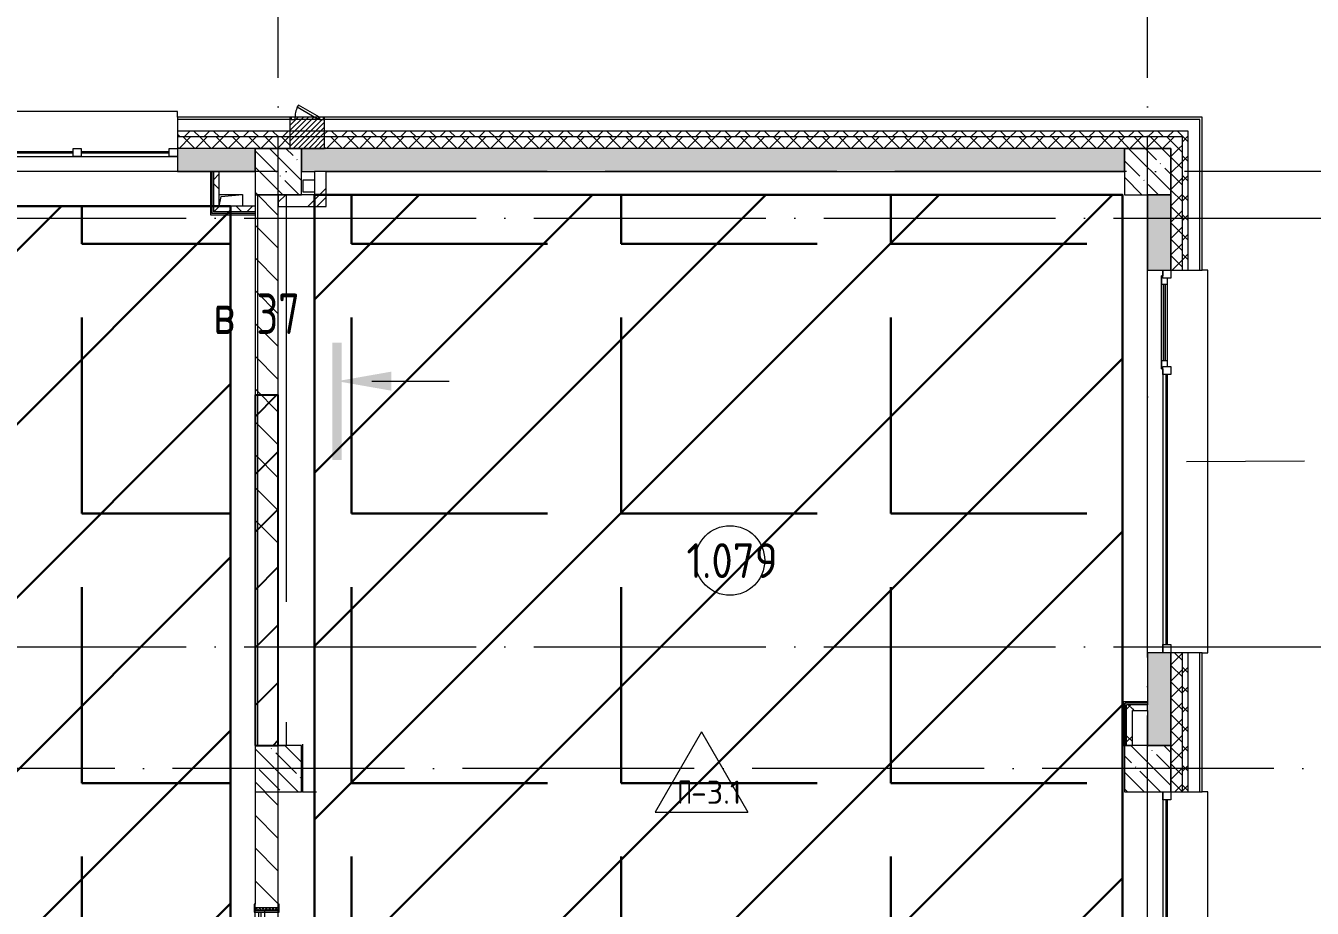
# Model space of a CAD drawing. Header units: millimetres. Extents: x -68946 to 690821, y -552984 to 293768.
# Drawn here: x 155359 to 166458, y 52420 to 60034 of the extents above; entities that cross this region are included whole.
import ezdxf

# ---------------------------------------------------------------- set-up
doc = ezdxf.new("R2010")
doc.units = ezdxf.units.MM
doc.linetypes.add('ADSK_Линия сетки', pattern=[2500, 2000, -250, 0, -250])
doc.linetypes.add('ADSK_Скрыто', pattern=[600, 300, -300])
for name, color, linetype, lineweight in [('0) блоки', 250, 'Continuous', 25), ('1.2) Стяжка 6 вып.', 30, 'Continuous', 30), ('1.2) Тепло-звук изол. + пденка 6 вып.', 200, 'Continuous', 30), ('1.4) Стяжка 6 вып.', 30, 'Continuous', 30), ('A-AREA-____-IDEN', 250, 'Continuous', 9), ('A-DETL-____-OTLN', 250, 'Continuous', 5), ('A-DETL-GENF-OTLN', 250, 'Continuous', 5), ('A-DOOR-____-MCUT', 250, 'Continuous', 5), ('A-DOOR-____-OTLN', 250, 'Continuous', 5), ('A-DOOR-FRAM-MCUT', 250, 'Continuous', 5), ('A-DOOR-FRAM-OTLN', 250, 'Continuous', 5), ('A-DOOR-GLAZ-MCUT', 250, 'Continuous', 5), ('A-FLOR-____-IDEN', 250, 'Continuous', 9), ('A-FLOR-____-OTLN', 250, 'Continuous', 9), ('A-GLAZ-____-IDEN', 250, 'Continuous', 9), ('A-GLAZ-____-MCUT', 250, 'Continuous', 9), ('A-GLAZ-____-OTLN', 250, 'Continuous', 5), ('A-WALL-____-MCUT', 250, 'Continuous', 13), ('A-WALL-____-PATT', 250, 'Continuous', 13), ('A-WALL-FNSH-MCUT', 250, 'Continuous', 13), ('G-____-____-SYMB', 250, 'ADSK_Скрыто', 9), ('I-WALL-____-OTLN', 250, 'Continuous', 9), ('S-COLS-____-MCUT', 250, 'Continuous', 25), ('S-COLS-____-OTLN', 250, 'Continuous', 9), ('S-GRID-____-OTLN', 250, 'Continuous', 9)]:
    doc.layers.add(name, color=color, linetype=linetype, lineweight=lineweight)
doc.styles.add('GOST Common_2', font='', dxfattribs={"width": 0.8, "height": 350})
doc.styles.add('ISOCPEUR_1', font='isocpeur.ttf', dxfattribs={"width": 0.9, "height": 250})
doc.styles.add('ISOCPEUR_2', font='isocpeur.ttf', dxfattribs={"height": 160})
doc.styles.get('GOST Common_2').set_extended_font_data('GOST Common')
pattern_1 = [(50, (12287.9, -0.0006), (364.36793, -31.8783), [38.1, -419.1]), (355, (12287.9, -0.0006), (-70.48585, 382.1133), [30.48, -335.28]), (100.451, (12318.28, -2.66), (293.885, 350.2334), [32.38, -356.18]), (46.184, (12287.9, 101.6), (542.1585, -84.0858), [57.15, -628.65]), (96.636, (12333.1, 94.6), (474.8049, 494.8554), [48.57, -534.27]), (351.184, (12287.9, 101.6), (474.8102, 494.85), [45.72, -502.92]), (21, (12338.7, 76.2), (303.22847, -204.53046), [38.1, -419.1]), (326, (12338.7, 76.2), (123.6039, 368.37604), [30.48, -335.28]), (71.451, (12364, 59.16), (426.8341, 163.8427), [32.38, -356.18]), (37.5, (12287.91, -0.0006), (6.17665, 169.11015), [16.764, -314.452, 16.764, -323.596, -336.55]), (37.5, (12287.91, -0.0006), (6.17665, 169.11015), [-671.576, 16.764, -319.786]), (7.5, (12287.91, -0.0006), (133.63888, 200.3615), [16.764, -177.292, 16.764, -306.832, -128.27]), (7.5, (12287.91, -0.0006), (133.63888, 200.3615), [-517.652, 16.764, -111.506]), (327.5, (12174.63, -0.0006), (271.18182, -11.45836), [16.764, -110.236, 16.764, -379.476, -525.78]), (327.5, (12174.63, -0.0006), (271.18182, -11.45836), [-523.24, 16.764, -509.016]), (317.5, (12123.83, -0.0006), (296.2585, 50.85285), [16.764, -148.336, 16.764, -246.38, -373.38]), (317.5, (12123.83, -0.0006), (296.2585, 50.85285), [-428.244, 16.764, -356.616])]
pattern_2 = [(135, (12287.91, -0.0006), (-84.85281, -84.85281), []), (225, (12287.91, -0.0006), (84.85281, -84.85281), [])]
pattern_3 = [(45, (12287.91, -0.0006), (-70.71068, 70.71068), []), (135, (12287.91, -0.0006), (-70.71068, -70.71068), [])]
pattern_4 = [(135, (12287.91, -0.0006), (-141.42136, -141.42136), [])]
pattern_5 = [(45, (12287.91, -0.0006), (-141.42136, 141.42136), []), (135, (12287.91, -0.0006), (-141.42136, -141.42136), [])]
pattern_6 = [(135, (12287.91, -0.0006), (-142.5612, -142.5612), []), (135, (12430.48, -0.0006), (-142.5612, -142.5612), [252.016, -50.403, 3.353, -47.05])]
pattern_7 = [(45, (12287.9, -0.0006), (-224.5064, 224.5064), []), (45, (12367.3, -0.0006), (0, 449.0128), []), (45, (12208.54, -0.0006), (0, 449.0128), [])]
pattern_8 = [(0, (0, 0), (0, 2326.005), [1691.64, -634.365]), (90, (0, 0), (-2326.005, 1e-13), [1691.64, -634.365])]

# ---------------------------------------------------------------- blocks, each defined once
blk = doc.blocks.new('Разрез - Номер вида спереди_3_5 мм-32550530-АР1_Кладочный план 1 этажа С2и3')
at = {"layer": 'G-____-____-SYMB', "linetype": 'Continuous'}
for points in [[(9.8, 0.4), (9.8, -0.39), (-0.33, -0.39), (-0.33, 0.4)], [(2.18, -4.67), (3, 0), (3.82, -4.67)]]:
    blk.add_hatch(color=256, dxfattribs=at).paths.add_polyline_path(points)
at = {"layer": 'G-____-____-SYMB', "linetype": 'Continuous', "lineweight": 20}
blk.add_line((3, -3), (3, -9.66), dxfattribs=at)
blk = doc.blocks.new('Дверь_СКБ_2Ст_Фрамуга2 - Н_ВВ-3_2500x2600h_Учебные помещения_Фрамуга слева-42054644-АР1_Маркировочный план 1 этажа С2и3')
at = {"layer": 'A-DOOR-____-OTLN'}
h = blk.add_hatch(dxfattribs=at)
h.set_pattern_fill('FP_8', color=256, style=0, pattern_type=2)
h.set_pattern_definition([(135, (1051.41, 164.685), (-14.1421, -14.1421), []), (225, (1051.41, 164.685), (14.1421, -14.1421), [])])
h.paths.add_polyline_path([(1237.5, -86.6), (1237.5, -100), (1262.5, -100), (1262.5, 100), (1237.5, 100)])
at = {"layer": 'A-DOOR-FRAM-OTLN'}
h = blk.add_hatch(dxfattribs=at)
h.set_pattern_fill('FP_9', color=256, style=0, pattern_type=2)
h.set_pattern_definition([(45, (-1071.384, 164.685), (-14.1421, 14.1421), []), (135, (-1071.384, 164.685), (-14.1421, -14.1421), [])])
h.paths.add_polyline_path([(-1237.5, 100), (-1237.5, -100), (-1212.5, -100), (-1212.5, 100), (-1228.7, 100)])
at = {"layer": 'A-DOOR-____-MCUT'}
for p, q in [((-1187.5, 1100), (-1187.5, 100)), ((-1137.5, 1100), (-1187.5, 1100)), ((-1137.5, 100), (-1137.5, 1100)), ((-1187.5, 100), (-1137.5, 100))]:
    blk.add_line(p, q, dxfattribs=at)
at = {"layer": 'A-DOOR-FRAM-MCUT'}
for p, q in [((-1197.5, 108), (-1267.5, 108)), ((-1267.5, 108), (-1267.5, 100)), ((-1267.5, 100), (-1197.5, 100)), ((-1212.5, 100), (-1237.5, 100)), ((-1237.5, 100), (-1237.5, -100)), ((-1187.5, 100), (-1212.5, 100)), ((-1212.5, 100), (-1212.5, 20)), ((-1212.5, -100), (-1212.5, 100)), ((-1212.5, 20), (-1177.5, 20)), ((-1197.5, 20), (-1212.5, 20)), ((-1212.5, 20), (-1212.5, -100)), ((-1197.5, 100), (-1197.5, 108)), ((-1197.5, -100), (-1197.5, 20)), ((-1187.5, 60), (-1187.5, 100)), ((-1177.5, 60), (-1187.5, 60)), ((-1177.5, 20), (-1177.5, 60)), ((-187.5, 60), (-197.5, 60)), ((-197.5, 60), (-197.5, 20)), ((-197.5, 20), (-162.5, 20)), ((-187.5, 100), (-187.5, 60)), ((-162.5, 100), (-187.5, 100)), ((-177.5, 108), (-177.5, 100)), ((-107.5, 108), (-177.5, 108)), ((-177.5, 100), (-177.5, 20)), ((-177.5, 12), (-177.5, 20)), ((-107.5, 12), (-177.5, 12)), ((-62.5, 100), (-162.5, 100)), ((-162.5, 20), (-162.5, 100)), ((-162.5, 20), (-162.5, 100)), ((-62.5, 20), (-162.5, 20)), ((-117.5, 108), (-117.5, 100)), ((-47.5, 108), (-117.5, 108)), ((-117.5, 20), (-117.5, 12)), ((-117.5, 12), (-47.5, 12)), ((-107.5, 100), (-107.5, 108)), ((-107.5, 20), (-107.5, 12)), ((-62.5, 100), (-62.5, 20)), ((-47.5, 100), (-47.5, 108)), ((-47.5, 100), (-47.5, 20)), ((-47.5, 100), (1237.5, 100)), ((-47.5, 12), (-47.5, 20)), ((1237.5, 20), (-47.5, 20)), ((1292.5, 108), (1222.5, 108)), ((1222.5, 108), (1222.5, 100)), ((1222.5, 100), (1222.5, 20)), ((1222.5, 100), (1292.5, 100)), ((1237.5, 20), (1222.5, 20)), ((1222.5, 20), (1222.5, -100)), ((1237.5, 100), (1237.5, 20)), ((1262.5, 100), (1237.5, 100)), ((1237.5, 100), (1237.5, -100)), ((1237.5, -100), (1237.5, 20)), ((1262.5, -100), (1262.5, 100)), ((1292.5, 100), (1292.5, 108)), ((-1197.5, -100), (-1267.5, -100)), ((-1267.5, -100), (-1267.5, -108)), ((-1267.5, -108), (-1197.5, -108)), ((-1237.5, -100), (-1212.5, -100)), ((-1212.5, -100), (-1197.5, -100)), ((-1197.5, -108), (-1197.5, -100)), ((1222.5, -100), (1237.5, -100)), ((1292.5, -100), (1222.5, -100)), ((1222.5, -100), (1222.5, -108)), ((1222.5, -108), (1292.5, -108)), ((1237.5, -100), (1262.5, -100)), ((1292.5, -108), (1292.5, -100))]:
    blk.add_line(p, q, dxfattribs=at)
at = {"layer": 'A-DOOR-GLAZ-MCUT'}
for p, q in [((1222.5, 70), (-62.5, 70)), ((1222.5, 50), (-62.5, 50))]:
    blk.add_line(p, q, dxfattribs=at)
blk = doc.blocks.new('Окно_СКБ_2Ст1 - Окно_СКБ_2Ст 3300_ОК2-V49-АР1_Маркировочный план 1 этажа С2и3')
at = {"layer": 'A-GLAZ-____-MCUT'}
for p, q in [((-1650, -195), (-1650, -125)), ((-1650, -125), (-1580, -125)), ((-1580, -195), (-1650, -195)), ((-1580, -125), (-1580, -195)), ((750, -195), (750, -125)), ((750, -125), (820, -125)), ((820, -195), (750, -195)), ((820, -195), (800, -195)), ((800, -195), (800, -205)), ((800, -205), (1600, -205)), ((1600, -205), (800, -205)), ((820, -125), (820, -195)), ((1580, -155), (820, -155)), ((820, -155), (820, -195)), ((870, -205), (870, -155)), ((1530, -205), (1530, -155)), ((1580, -195), (1580, -125)), ((1580, -125), (1650, -125)), ((1580, -195), (1580, -155)), ((1650, -195), (1580, -195)), ((1600, -195), (1580, -195)), ((1600, -205), (1600, -195)), ((1650, -125), (1650, -195))]:
    blk.add_line(p, q, dxfattribs=at)
at = {"layer": 'A-GLAZ-____-MCUT', "lineweight": 5}
for p, q in [((750, -155), (-1580, -155)), ((750, -165), (-1580, -165)), ((870, -175), (1530, -175)), ((1530, -185), (870, -185))]:
    blk.add_line(p, q, dxfattribs=at)
at = {"layer": 'A-GLAZ-____-OTLN'}
for p, q in [((-1650, -195), (800, -195)), ((1600, -195), (1650, -195))]:
    blk.add_line(p, q, dxfattribs=at)
blk = doc.blocks.new('WNW_Отлив1 - Отлив_металлический 2-28598290-АР1_Маркировочный план 1 этажа С2и3')
at = {"layer": 'A-GLAZ-____-OTLN'}
for p, q in [((1650, 320), (-1650, 320)), ((-1650, 320), (-1650, 270)), ((1650, 270), (1650, 320))]:
    blk.add_line(p, q, dxfattribs=at)
blk = doc.blocks.new('Окно_СКБ_2Ст1 - Окно_СКБ_2Ст 3300_ОК2л-V50-АР1_Маркировочный план 1 этажа С2и3')
at = {"layer": 'A-GLAZ-____-MCUT'}
for p, q in [((-1650, -195), (-1650, -125)), ((-1650, -125), (-1580, -125)), ((-1580, -195), (-1650, -195)), ((-1580, -195), (-1600, -195)), ((-1600, -195), (-1600, -205)), ((-1600, -205), (-800, -205)), ((-800, -205), (-1600, -205)), ((-1580, -125), (-1580, -195)), ((-820, -155), (-1580, -155)), ((-1580, -155), (-1580, -195)), ((-1530, -205), (-1530, -155)), ((-870, -205), (-870, -155)), ((-820, -195), (-820, -125)), ((-820, -125), (-750, -125)), ((-820, -195), (-820, -155)), ((-750, -195), (-820, -195)), ((-800, -195), (-820, -195)), ((-800, -205), (-800, -195)), ((-750, -125), (-750, -195)), ((1580, -195), (1580, -125)), ((1580, -125), (1650, -125)), ((1650, -195), (1580, -195)), ((1650, -125), (1650, -195))]:
    blk.add_line(p, q, dxfattribs=at)
at = {"layer": 'A-GLAZ-____-MCUT', "lineweight": 5}
for p, q in [((-1530, -175), (-870, -175)), ((-870, -185), (-1530, -185)), ((1580, -155), (-750, -155)), ((1580, -165), (-750, -165))]:
    blk.add_line(p, q, dxfattribs=at)
at = {"layer": 'A-GLAZ-____-OTLN'}
for p, q in [((-1650, -195), (-1600, -195)), ((-800, -195), (1650, -195))]:
    blk.add_line(p, q, dxfattribs=at)
blk = doc.blocks.new('Окно_СКБ_2Ст1 - Окно_СКБ_2Ст 3300_ОКп2-36117880-АР1_Маркировочный план 1 этажа С2и3')
at = {"layer": 'A-GLAZ-____-MCUT'}
for p, q in [((-1650, -195), (-1650, -125)), ((-1650, -125), (-1580, -125)), ((-1580, -195), (-1650, -195)), ((-1580, -125), (-1580, -195)), ((750, -195), (750, -125)), ((750, -125), (820, -125)), ((820, -195), (750, -195)), ((820, -125), (820, -195)), ((1580, -195), (1580, -125)), ((1580, -125), (1650, -125)), ((1650, -195), (1580, -195)), ((1650, -125), (1650, -195))]:
    blk.add_line(p, q, dxfattribs=at)
at = {"layer": 'A-GLAZ-____-MCUT', "lineweight": 5}
for p, q in [((750, -155), (-1580, -155)), ((750, -165), (-1580, -165)), ((1580, -155), (820, -155)), ((1580, -165), (820, -165))]:
    blk.add_line(p, q, dxfattribs=at)
at = {"layer": 'A-GLAZ-____-OTLN'}
blk.add_line((-1650, -195), (1650, -195), dxfattribs=at)
blk = doc.blocks.new('BSC_Колонна _Прямоугольная - 400x400-V59-АР1_Маркировочный план 1 этажа С2и3')
at = {"layer": 'S-COLS-____-OTLN', "lineweight": 5}
h = blk.add_hatch(dxfattribs=at)
h.set_pattern_fill('FP_94', color=256, style=0, pattern_type=2)
h.set_pattern_definition([(135, (-145249.98, -53625), (-142.56192, -142.56192), []), (135, (-145107.42, -53625), (-142.56192, -142.56192), [252.016, -50.403, 3.353, -47.05])])
h.paths.add_polyline_path([(-58, -200), (200, -200), (200, 200), (-200, 200), (-200, -200), (-157, -200)])
at = {"layer": 'S-COLS-____-MCUT', "lineweight": 5}
for p, q in [((200, 200), (-200, 200)), ((-200, 200), (-200, -200)), ((200, -200), (200, 200)), ((-200, -200), (200, -200))]:
    blk.add_line(p, q, dxfattribs=at)
blk = doc.blocks.new('_Wn_-As_OpeningMEP_floor__Rectangular - _Wn_-As_OpeningMEP_floor__Rectangular-34852155-АР1_Маркировочный план 1 этажа С2и3')
at = {"layer": 'A-DETL-GENF-OTLN', "lineweight": 5}
for p, q in [((-100, 0), (-82, 82)), ((-82, 82), (100, 100))]:
    blk.add_line(p, q, dxfattribs=at)
blk = doc.blocks.new('АР_Люк - ЛРС_ВК_300х300_наружный_NCS S 1020-Y90R-36319396-АР1_Маркировочный план 1 этажа С2и3')
at = {"layer": 'A-DOOR-____-OTLN'}
h = blk.add_hatch(dxfattribs=at)
h.set_pattern_fill('FP_148', color=256, style=0, pattern_type=2)
h.set_pattern_definition([(45, (125, 0), (-22.6274, 22.6274), [])])
h.paths.add_polyline_path([(75, -135), (275, -135), (275, 135), (265, 135), (265, 115), (230, 115), (230, 135), (220, 118), (188, 135), (20, 135), (20, 115), (-15, 115), (-15, 135), (-25, 135), (-25, -135), (53, -135)])
at = {"layer": 'A-DETL-GENF-OTLN', "lineweight": 5}
for p, q in [((275, 135), (-25, 135)), ((-25, 135), (-25, -135)), ((275, -135), (275, 135)), ((-25, -135), (275, -135))]:
    blk.add_line(p, q, dxfattribs=at)
at = {"layer": 'A-DOOR-____-MCUT', "lineweight": 5}
for p, q in [((48, 240), (38, 223)), ((38, 223), (220, 118)), ((230, 135), (48, 240)), ((20, 135), (-15, 135)), ((-15, 135), (-15, 115)), ((-15, 115), (20, 115)), ((20, 115), (20, 135)), ((220, 118), (230, 135)), ((265, 135), (230, 135)), ((230, 135), (230, 115)), ((230, 115), (265, 115)), ((265, 115), (265, 135))]:
    blk.add_line(p, q, dxfattribs=at)
blk.add_arc((230, 135), 210, 150, 180, dxfattribs=at)
at = {"layer": 'A-DOOR-____-OTLN'}
blk.add_line((230, 135), (48, 240), dxfattribs=at)
blk = doc.blocks.new('AAR_СКБ_Марка_Помещения_мал - Номер-28977439-АР1_Маркировочный план 1 этажа С2и3')
at = {"layer": 'A-AREA-____-IDEN'}
blk.add_circle((-0.03, 0), 3, dxfattribs=at)
blk = doc.blocks.new('AAR_СКБ_Марка_Перекрытия - Марка пола-17325028-АР1_Маркировочный план 1 этажа С2и3')
at = {"layer": 'A-FLOR-____-IDEN'}
for p, q in [((0, 6.93), (-4, 0)), ((0, 6.93), (4, 0)), ((-4, 0), (4, 0))]:
    blk.add_line(p, q, dxfattribs=at)

msp = doc.modelspace()

# ---------------------------------------------------------------- hatches: boundary and pattern name
at = {"layer": '0) блоки'}
h = msp.add_hatch(dxfattribs=at)
h.set_pattern_fill('ANSI31', color=256, scale=111)
h.paths.add_polyline_path([(157337.8919, 53825), (157537.9138, 53825), (157537.9138, 56846.1872), (157337.8919, 56846.1872)])
at = {"layer": '1.2) Стяжка 6 вып.', "lineweight": 30}
h = msp.add_hatch(dxfattribs=at)
h.set_pattern_fill('ANSI31', color=256, scale=333)
h.paths.add_polyline_path([(164819.6852, 48024.9994), (157850.8827, 48024.9994), (157850.8827, 58575), (164819.6852, 58575)])
h = msp.add_hatch(dxfattribs=at)
h.set_pattern_fill('ANSI31', color=256, scale=333)
h.paths.add_polyline_path([(152870.3694, 10538.3524), (149137.9138, 10538.3524), (149137.9138, 12663.8674), (152870.3694, 12663.8674), (152870.3694, 24774.898), (149162.9138, 24774.898), (149162.9138, 27269.7346), (152870.3694, 27269.7346), (152870.3694, 45475.2194), (149117.1568, 45475.2194), (149117.1568, 48329.3719), (152870.3694, 48329.3719), (152870.3694, 58477.4991), (157124.6208, 58477.4991), (157124.6208, 337.5006), (152870.3694, 337.5006)])
at = {"layer": '1.2) Тепло-звук изол. + пденка 6 вып.', "lineweight": 30}
h = msp.add_hatch(dxfattribs=at)
h.set_pattern_fill('ANGLE', color=256, scale=333)
h.set_pattern_definition(pattern_8)
h.paths.add_polyline_path([(164819.6852, 48024.9994), (157850.8827, 48024.9994), (157850.8827, 58575), (164819.6852, 58575)])
h = msp.add_hatch(dxfattribs=at)
h.set_pattern_fill('ANGLE', color=256, scale=333)
h.set_pattern_definition(pattern_8)
h.paths.add_polyline_path([(152870.3694, 10538.3524), (149137.9138, 10538.3524), (149137.9138, 12663.8674), (152870.3694, 12663.8674), (152870.3694, 24774.898), (149162.9138, 24774.898), (149162.9138, 27269.7346), (152870.3694, 27269.7346), (152870.3694, 45475.2194), (149117.1568, 45475.2194), (149117.1568, 48329.3719), (152870.3694, 48329.3719), (152870.3694, 58477.4991), (157124.6208, 58477.4991), (157124.6208, 337.5006), (152870.3694, 337.5006)])
at = {"layer": '1.4) Стяжка 6 вып.', "lineweight": 30}
h = msp.add_hatch(dxfattribs=at)
h.set_pattern_fill('ANSI32', color=256, scale=333)
h.paths.add_polyline_path([(164819.6852, 48024.9994), (157850.8827, 48024.9994), (157850.8827, 58575), (164819.6852, 58575)])
h = msp.add_hatch(dxfattribs=at)
h.set_pattern_fill('ANSI32', color=256, scale=333)
h.paths.add_polyline_path([(152870.3694, 10538.3524), (149137.9138, 10538.3524), (149137.9138, 12663.8674), (152870.3694, 12663.8674), (152870.3694, 24774.898), (149162.9138, 24774.898), (149162.9138, 27269.7346), (152870.3694, 27269.7346), (152870.3694, 45475.2194), (149117.1568, 45475.2194), (149117.1568, 48329.3719), (152870.3694, 48329.3719), (152870.3694, 58477.4991), (157124.6208, 58477.4991), (157124.6208, 337.5006), (152870.3694, 337.5006)])
at = {"layer": 'A-WALL-____-PATT', "lineweight": 15, "true_color": 0x000000}
h = msp.add_hatch(dxfattribs=at)
h.set_pattern_fill('FP_53', color=18, style=0, pattern_type=2)
h.set_pattern_definition(pattern_2)
h.paths.add_polyline_path([(165386.9138, 59075), (165387.9138, 59075), (165386.9138, 59125), (157937.9148, 59125), (157937.9148, 59075), (165337.9138, 59075)])
h.paths.add_polyline_path([(156666.9133, 59075), (157637.9148, 59075), (157637.9148, 59125), (156666.9133, 59125), (156666.9133, 59090.21)])
h.paths.add_polyline_path([(152537.9138, 59075), (153366.9133, 59075), (153366.9133, 59125), (152457.8919, 59125), (152457.8919, 59075)])
h.paths.add_polyline_path([(150624.1882, 59075), (150727.8919, 59075), (150727.8919, 59125), (150447.8919, 59125), (150447.8919, 59075), (150586.4138, 59075)])
h.paths.add_polyline_path([(148787.8919, 59075), (148987.8919, 59075), (148987.8919, 59125), (148687.8919, 59125), (148687.9138, 59075)])
h = msp.add_hatch(dxfattribs=at)
h.set_pattern_fill('FP_52', color=18, style=0, pattern_type=2)
h.set_pattern_definition(pattern_3)
h.paths.add_polyline_path([(152494.8919, 58975), (153366.9133, 58975), (153366.9133, 59075), (152457.8919, 59075), (152457.8919, 58985), (152494.8919, 58985), (152494.8919, 58977), (152457.8919, 58977), (152457.8919, 58975)])
h.paths.add_polyline_path([(148950.8919, 58975), (148987.8919, 58975), (148987.8919, 58977), (148950.8919, 58977), (148950.8919, 58985), (148987.8919, 58985), (148987.8919, 59075), (148787.8919, 59075), (148787.9138, 58975), (148831.1292, 58975)])
h.paths.add_polyline_path([(150484.8919, 58975), (150727.8919, 58975), (150727.8919, 58977), (150690.8919, 58977), (150690.8919, 58985), (150727.8919, 58985), (150727.8919, 59075), (150447.8919, 59075), (150447.8919, 58985), (150484.8919, 58985), (150484.8919, 58977), (150447.8919, 58977), (150447.8919, 58975)])
h.paths.add_polyline_path([(165337.9138, 58975), (165336.9138, 59075), (157937.9148, 59075), (157937.9148, 58975), (165237.9138, 58975)])
h.paths.add_polyline_path([(157637.9148, 58975), (157637.9148, 59075), (156666.9133, 59075), (156666.9133, 58975), (157337.8919, 58975)])
h = msp.add_hatch(dxfattribs=at)
h.set_pattern_fill('FP_53', color=18, style=0, pattern_type=2)
h.set_pattern_definition(pattern_2)
h.paths.add_polyline_path([(165337.9138, -275), (165387.9138, -274.6831), (165386.9138, 624.9994), (165337.9138, 624.9994), (165337.9138, -235.4489)])
h.paths.add_polyline_path([(165386.9138, 2324.9994), (165387.9138, 2324.9994), (165386.9138, 3024.9994), (165337.9138, 3024.9994), (165337.9138, 2324.9994)])
h.paths.add_polyline_path([(165387.9138, 3924.9994), (165386.9138, 5124.9994), (165337.9138, 5124.9994), (165337.9138, 3924.9994), (165386.9138, 3924.9994)])
h.paths.add_polyline_path([(165337.9138, 8424.9994), (165387.9138, 8424.9994), (165386.9138, 9624.9994), (165337.9138, 9624.9994), (165337.9138, 8799.0577)])
h.paths.add_polyline_path([(165365.6416, 11324.9994), (165387.9138, 11324.9994), (165386.9138, 12024.9994), (165337.9138, 12024.9994), (165337.9138, 11324.9994), (165362.8229, 11324.9994)])
h.paths.add_polyline_path([(165387.9138, 12924.9994), (165386.9138, 13225.3683), (165337.9138, 13225.3683), (165337.9138, 12925), (165386.9138, 12924.9994)])
h.paths.add_polyline_path([(165362.8985, 13525.3683), (165387.9138, 13525.3683), (165387.9138, 14124.9994), (165337.9138, 14124.9994), (165337.9138, 13525.3683)])
h.paths.add_polyline_path([(165374.1295, 17424.9994), (165387.9138, 17424.9994), (165387.9138, 18624.9994), (165337.9138, 18624.9994), (165337.9138, 17425), (165374.0437, 17425)])
h.paths.add_polyline_path([(165337.9138, 20324.9994), (165387.9138, 20324.9994), (165387.9138, 21024.9994), (165337.9138, 21024.9994)])
h.paths.add_polyline_path([(165387.9138, 21924.9994), (165387.9138, 23124.9994), (165337.9138, 23124.9994), (165337.9138, 21925), (165359.3769, 21924.9994)])
h.paths.add_polyline_path([(165344.6243, 26424.9994), (165387.9138, 26424.9994), (165387.9138, 27624.9994), (165337.9138, 27624.9994), (165337.9138, 26425), (165344.3405, 26425)])
h.paths.add_polyline_path([(165387.9138, 28524.9994), (165387.9138, 29224.9994), (165337.9138, 29224.9994), (165337.9138, 28524.9994)])
h.paths.add_polyline_path([(165387.9138, 30924.9994), (165387.9138, 32124.9994), (165337.9138, 32124.9994), (165337.9138, 30924.9994)])
h.paths.add_polyline_path([(165387.9138, 35424.9994), (165387.9138, 36624.9994), (165337.9138, 36624.9994), (165337.9138, 35424.9994)])
h.paths.add_polyline_path([(165387.9138, 39924.9994), (165387.9138, 41125), (165337.9138, 41125), (165337.9138, 39924.9994)])
h.paths.add_polyline_path([(165387.9138, 42025), (165387.9138, 42725), (165337.9138, 42725), (165337.9138, 42025)])
h.paths.add_polyline_path([(165387.9138, 44425), (165387.9138, 45625), (165337.9138, 45625), (165337.9138, 44425)])
h.paths.add_polyline_path([(165387.9138, 47325), (165387.9138, 48024.9994), (165337.9138, 48024.9994), (165337.9138, 47325)])
h.paths.add_polyline_path([(165387.9138, 48924.9994), (165387.9138, 50124.9994), (165337.9138, 50124.9994), (165337.9138, 48924.9994)])
h.paths.add_polyline_path([(165337.9138, 53424.9994), (165387.9138, 53424.9994), (165387.9138, 54624.9994), (165337.9138, 54624.9994), (165337.9138, 53727.4152)])
h.paths.add_polyline_path([(165387.9138, 57924.9994), (165386.9138, 59075), (165337.9138, 59075), (165337.9138, 57924.9994)])
h = msp.add_hatch(dxfattribs=at)
h.set_pattern_fill('FP_3', color=18, style=0, pattern_type=2)
h.set_pattern_definition(pattern_1)
h.paths.add_polyline_path([(152870.3694, 58775), (153366.9133, 58775), (153366.9133, 58975), (152737.9138, 58974.6756), (152737.9138, 58775)])
h.paths.add_polyline_path([(164837.8919, 58775), (164837.8919, 58975), (157737.8919, 58975), (157737.8919, 58775), (164551.1175, 58775)])
h.paths.add_polyline_path([(157337.8919, 58775), (157337.8919, 58975), (156666.9133, 58975), (156666.9133, 58775), (156952.8782, 58775)])
h = msp.add_hatch(dxfattribs=at)
h.set_pattern_fill('FP_52', color=18, style=0, pattern_type=2)
h.set_pattern_definition(pattern_3)
h.paths.add_polyline_path([(165237.9138, -175), (165337.9138, -175), (165337.9138, 624.9994), (165237.9138, 624.9994), (165237.9138, -85.6642)])
h.paths.add_polyline_path([(165264.2854, 2324.9994), (165337.9138, 2324.9994), (165337.9138, 3024.9994), (165237.9138, 3024.9994), (165237.9138, 2324.9994)])
h.paths.add_polyline_path([(165282.8081, 3924.9994), (165337.9138, 3924.9994), (165337.9138, 5124.9994), (165237.9138, 5124.9994), (165237.9138, 3924.9994), (165281.8032, 3925)])
h.paths.add_polyline_path([(165237.9138, 8424.9994), (165337.9138, 8424.9994), (165337.9138, 9624.9994), (165237.9138, 9624.9994), (165237.9138, 8799.0577)])
h.paths.add_polyline_path([(165237.9138, 11324.9994), (165337.9138, 11324.9994), (165337.9138, 12024.9994), (165237.9138, 12024.9019), (165237.9138, 11729.168)])
h.paths.add_polyline_path([(165237.9138, 12924.9994), (165337.9137, 12925), (165337.9138, 13225.3683), (165237.9138, 13225.3683)])
h.paths.add_polyline_path([(165237.9138, 13525.3683), (165337.9138, 13525.3683), (165337.9138, 14124.9994), (165237.9138, 14124.6388), (165237.9138, 13682.5749)])
h.paths.add_polyline_path([(165337.9137, 17425), (165337.9138, 18624.9994), (165237.9138, 18624.9994), (165237.9138, 17425)])
h.paths.add_polyline_path([(165237.9138, 20324.9994), (165337.9138, 20324.9994), (165337.9138, 21024.9994), (165237.9138, 21024.9994)])
h.paths.add_polyline_path([(165237.9138, 21925), (165337.9137, 21925), (165337.9138, 23124.9994), (165237.9138, 23124.9994), (165237.9138, 22324.9342)])
h.paths.add_polyline_path([(165337.9137, 26425), (165337.9138, 27624.9994), (165237.9138, 27624.9994), (165237.9138, 26425)])
h.paths.add_polyline_path([(165337.9138, 28524.9994), (165337.9138, 29224.9994), (165237.9138, 29224.8142), (165237.9138, 28524.9994), (165337.7397, 28524.9994)])
h.paths.add_polyline_path([(165337.9138, 30924.9994), (165337.9138, 32124.9994), (165237.9138, 32124.9994), (165237.9138, 30924.9994), (165329.8717, 30924.9994)])
h.paths.add_polyline_path([(165314.6372, 35424.9994), (165337.9138, 35424.9994), (165337.9138, 36624.9994), (165237.9138, 36624.9994), (165237.9138, 35424.9994)])
h.paths.add_polyline_path([(165299.7856, 39924.9994), (165337.9138, 39924.9994), (165337.9138, 41125), (165237.9138, 41124.9989), (165237.9138, 39924.9994)])
h.paths.add_polyline_path([(165293.482, 42025), (165337.9138, 42025), (165337.9138, 42725), (165237.9138, 42725), (165237.9138, 42025), (165292.8549, 42025)])
h.paths.add_polyline_path([(165284.934, 44425), (165337.9138, 44425), (165337.9138, 45625), (165237.9138, 45625), (165237.9138, 44425)])
h.paths.add_polyline_path([(165237.9138, 47325), (165337.9138, 47325), (165337.9138, 48024.9994), (165237.9138, 48024.9994), (165237.9138, 47725)])
h.paths.add_polyline_path([(165237.9138, 48924.9994), (165337.9138, 48924.9994), (165337.9138, 50124.9994), (165237.9138, 50124.9994), (165237.9138, 49820.6015)])
h.paths.add_polyline_path([(165237.9138, 53424.9994), (165337.9138, 53424.9994), (165337.9138, 54624.9994), (165237.9138, 54624.9994), (165237.9138, 53727.4152)])
h.paths.add_polyline_path([(165237.9138, 57924.9994), (165337.9138, 57924.9994), (165337.9138, 58975), (165237.9138, 58975), (165237.9138, 58575)])
h = msp.add_hatch(dxfattribs=at)
h.set_pattern_fill('FP_83', color=18, style=0, pattern_type=2)
h.set_pattern_definition(pattern_5)
h.paths.add_polyline_path([(157002.2395, 58427.4991), (157027.8782, 58427.4991), (157027.8782, 58775), (156977.8782, 58775), (156977.8782, 58427.4991)])
h = msp.add_hatch(dxfattribs=at)
h.set_pattern_fill('FP_2', color=18, style=0, pattern_type=2)
h.set_pattern_definition(pattern_4)
h.paths.add_polyline_path([(157357.9138, 55515), (157537.9138, 55515), (157537.8919, 58575), (157471.2472, 58575), (157337.9138, 58775), (157337.9138, 55515)])
h = msp.add_hatch(dxfattribs=at)
h.set_pattern_fill('FP_5', color=18, style=0, pattern_type=2)
h.set_pattern_definition(pattern_7)
h.paths.add_polyline_path([(157867.8919, 58575), (157950.8827, 58575), (157950.8827, 58775), (157850.8827, 58775), (157850.8827, 58575)])
h = msp.add_hatch(dxfattribs=at)
h.set_pattern_fill('FP_5', color=18, style=0, pattern_type=2)
h.set_pattern_definition(pattern_7)
h.paths.add_polyline_path([(157949.1046, 58475), (157950.8827, 58475), (157950.8827, 58575), (157537.9138, 58575), (157537.9138, 58475), (157938.5277, 58475)])
h = msp.add_hatch(dxfattribs=at)
h.set_pattern_fill('FP_3', color=18, style=0, pattern_type=2)
h.set_pattern_definition(pattern_1)
h.paths.add_polyline_path([(165037.8919, -175), (165236.9138, -174.511), (165037.8919, -75), (165037.8919, -171.0626)])
h.paths.add_polyline_path([(165037.8919, 125), (165237.8919, 225), (165236.9138, 624.9994), (165037.8919, 624.9994), (165037.8919, 225)])
h.paths.add_polyline_path([(165236.9138, 2324.9994), (165237.8919, 2324.9994), (165236.9138, 3024.9994), (165037.8925, 3024.9974), (165037.9789, 2324.9994), (165216.2645, 2324.9994)])
h.paths.add_polyline_path([(165037.9138, 4325), (165237.8919, 4325), (165236.9138, 5124.9994), (165037.8919, 5124.9994), (165037.8925, 4325)])
h.paths.add_polyline_path([(165141.3906, 8825), (165237.8919, 8825), (165236.9138, 9624.9994), (165037.8919, 9624.9994), (165037.8919, 8825), (165139.5446, 8825)])
h.paths.add_polyline_path([(165114.5786, 11324.9994), (165237.8919, 11324.9994), (165236.9138, 12024.9994), (165037.8919, 12024.9994), (165037.9148, 11324.9994), (165112.2198, 11324.9994)])
h.paths.add_polyline_path([(165093.129, 13325), (165236.9138, 13325), (165236.9138, 14124.9994), (165037.8919, 14124.9994), (165037.8919, 13325), (165090.36, 13325)])
h.paths.add_polyline_path([(165044.8674, 17825), (165237.8919, 17825), (165236.9138, 18624.9994), (165037.8919, 18624.9994), (165037.8919, 17825), (165041.1754, 17825)])
h.paths.add_polyline_path([(165037.9138, 20324.9994), (165237.8919, 20324.9994), (165236.9138, 21024.9994), (165037.8919, 21024.9994), (165037.8919, 20324.9994)])
h.paths.add_polyline_path([(165037.9138, 22325), (165237.8919, 22325), (165236.9138, 23124.9994), (165037.8919, 23124.9994), (165037.8919, 22325)])
h.paths.add_polyline_path([(165237.8919, 26825), (165236.9138, 27624.9994), (165037.8919, 27624.9994), (165037.8919, 26825), (165236.9138, 26825)])
h.paths.add_polyline_path([(165068.9434, 28524.9994), (165237.8919, 28524.9994), (165236.9138, 29224.9994), (165037.8919, 29224.9994), (165037.9138, 28524.9994)])
h.paths.add_polyline_path([(165037.9138, 31325), (165237.8919, 31325), (165236.9138, 32124.9994), (165037.8919, 32124.9994), (165037.8919, 31325)])
h.paths.add_polyline_path([(165237.8919, 35424.9994), (165236.9138, 35825), (165037.8919, 35825), (165037.9138, 35424.9994), (165236.9138, 35424.9994)])
h.paths.add_polyline_path([(165037.9138, 36225), (165237.8919, 36225), (165236.9138, 36624.9994), (165037.8919, 36624.9994), (165037.8919, 36225)])
h.paths.add_polyline_path([(165037.9138, 39924.9994), (165237.8919, 39924.9994), (165236.9138, 40725), (165037.8919, 40725), (165037.8919, 39924.9994)])
h.paths.add_polyline_path([(165037.9138, 42025), (165237.8919, 42025), (165236.9138, 42725), (165037.8919, 42725), (165037.8919, 42025)])
h.paths.add_polyline_path([(165039.9348, 44425), (165237.8919, 44425), (165236.9138, 45625), (165037.8919, 45625), (165037.9138, 44425)])
h.paths.add_polyline_path([(165084.8373, 47725), (165237.8919, 47725), (165236.9138, 48024.9994), (165037.8919, 48024.9994), (165037.9138, 47725)])
h.paths.add_polyline_path([(165236.9138, 48924.9994), (165237.8919, 48924.9994), (165236.9138, 50124.9994), (165037.8919, 50124.9994), (165037.9138, 48924.9994), (165234.5953, 48924.9994)])
h.paths.add_polyline_path([(165100.5645, 53825), (165237.8919, 53825), (165236.9138, 54624.9994), (165037.8919, 54624.9994), (165037.9138, 53825), (165045.6407, 53825)])
h.paths.add_polyline_path([(165198.7125, 57924.9994), (165237.8919, 57924.9994), (165236.9138, 58575), (165037.8919, 58575), (165037.9138, 57924.9994), (165167.9138, 57924.9994)])
h = msp.add_hatch(dxfattribs=at)
h.set_pattern_fill('FP_83', color=18, style=0, pattern_type=2)
h.set_pattern_definition(pattern_5)
h.paths.add_polyline_path([(157027.8782, 58427.4991), (157337.9138, 58427.4991), (157337.8919, 58477.4991), (157027.8782, 58477.4991)])
h = msp.add_hatch(dxfattribs=at)
h.set_pattern_fill('FP_83', color=18, style=0, pattern_type=2)
h.set_pattern_definition(pattern_5)
h.paths.add_polyline_path([(164905.8919, 53825), (164905.8919, 54176.1193), (164855.8919, 54176.1193), (164855.8919, 53825)])
h = msp.add_hatch(dxfattribs=at)
h.set_pattern_fill('FP_83', color=18, style=0, pattern_type=2)
h.set_pattern_definition(pattern_5)
h.paths.add_polyline_path([(165037.8919, 54126.1193), (165037.8919, 54176.1193), (164905.8919, 54176.1193), (164905.8919, 54126.1193)])
h = msp.add_hatch(dxfattribs=at)
h.set_pattern_fill('FP_2', color=18, style=0, pattern_type=2)
h.set_pattern_definition(pattern_4)
h.paths.add_polyline_path([(157537.8919, 45374.9994), (157537.8919, 45574.9994), (157337.8919, 45574.9994), (157337.8919, 45374.9994)])
h.paths.add_polyline_path([(157537.8917, 46825), (157537.8919, 47325), (157337.8919, 47325), (157337.8919, 46825)])
h.paths.add_polyline_path([(157337.8919, 47725), (157537.8919, 47725), (157537.8919, 49924.9994), (157337.8919, 49924.9994), (157337.8919, 47901.9537)])
h.paths.add_polyline_path([(157537.8919, 52424.9994), (157537.8919, 53425), (157337.8919, 53425), (157337.8919, 52424.9994), (157529.5501, 52424.9994)])
at = {"layer": 'S-COLS-____-OTLN', "lineweight": 5, "true_color": 0x000000}
h = msp.add_hatch(dxfattribs=at)
h.set_pattern_fill('FP_1', color=18, style=0, pattern_type=2)
h.set_pattern_definition(pattern_6)
h.paths.add_polyline_path([(157537.9138, 58575), (157737.8919, 58575), (157737.8919, 58975), (157337.8919, 58975), (157337.9248, 58774.9836), (157471.2472, 58575), (157537.8919, 58575)])
h = msp.add_hatch(dxfattribs=at)
h.set_pattern_fill('FP_1', color=18, style=0, pattern_type=2)
h.set_pattern_definition(pattern_6)
h.paths.add_polyline_path([(164837.9138, 58575), (165237.8919, 58575), (165236.9138, 58975), (164837.8919, 58975), (164837.8919, 58575.0006)])
h = msp.add_hatch(dxfattribs=at)
h.set_pattern_fill('FP_1', color=18, style=0, pattern_type=2)
h.set_pattern_definition(pattern_6)
h.paths.add_polyline_path([(164837.9138, 53425), (165237.8919, 53425), (165236.9138, 53825), (164837.8919, 53825), (164837.8919, 53425)])

# ---------------------------------------------------------------- linework, layer by layer
at = {"layer": '0) блоки'}
msp.add_lwpolyline([(157337.8919, 53825), (157537.9138, 53825), (157537.9138, 56846.1872), (157337.8919, 56846.1872)], close=True, dxfattribs=at)
at = {"layer": '1.2) Стяжка 6 вып.', "lineweight": 30}
for points in [[(164819.6852, 48024.9994), (157850.8827, 48024.9994), (157850.8827, 58575), (164819.6852, 58575)], [(152870.3694, 45475.2194), (149117.1568, 45475.2194), (149117.1568, 48329.3719), (152870.3694, 48329.3719), (152870.3694, 58477.4991), (157124.6208, 58477.4991), (157124.6208, 337.5006), (152870.3694, 337.5006), (152870.3694, 10538.3524), (149137.9138, 10538.3524), (149137.9138, 12663.8674), (152870.3694, 12663.8674), (152870.3694, 24774.898), (149162.9138, 24774.898), (149162.9138, 27269.7346), (152870.3694, 27269.7346)]]:
    msp.add_lwpolyline(points, close=True, dxfattribs=at)
at = {"layer": 'A-DETL-____-OTLN', "color": 18, "true_color": 0x000000}
for p, q in [((157607.9138, 58575), (157357.9138, 58575)), ((157357.9138, 58575), (157357.9138, 53825)), ((157607.9138, 55065), (157607.9138, 58575)), ((157607.9138, 53825), (157607.9138, 54025)), ((157357.9138, 53825), (157607.9138, 53825))]:
    msp.add_line(p, q, dxfattribs=at)
at = {"layer": 'A-FLOR-____-OTLN', "color": 18, "lineweight": 5, "true_color": 0x000000}
for p, q in [((157850.8827, 58700.6251), (157750.8827, 58700.6251)), ((157750.8827, 58700.6251), (157750.8827, 58600.6251)), ((157027.8782, 58577.4991), (157227.8782, 58577.4991)), ((157227.8782, 58577.4991), (157227.8782, 58477.4991)), ((157750.8827, 58600.6251), (157850.8827, 58600.6251)), ((157337.8919, 53825), (157337.8919, 55515)), ((157747.8919, 53425.1193), (157737.9138, 53425.1193))]:
    msp.add_line(p, q, dxfattribs=at)
at = {"layer": 'A-GLAZ-____-IDEN', "color": 18, "lineweight": 15, "true_color": 0x000000}
msp.add_line((165372.9138, 56274.9994), (166391.8278, 56279.5012), dxfattribs=at)
at = {"layer": 'A-WALL-____-MCUT', "color": 18, "lineweight": 15, "true_color": 0x000000}
for p, q in [((156666.9133, 59225), (156666.9133, 59125)), ((157647.9148, 59225), (156666.9133, 59225)), ((157892.9148, 59225), (157682.9148, 59225)), ((165487.9138, 59225), (157927.9148, 59225)), ((165487.9138, 57924.9994), (165487.9138, 59225)), ((156666.9133, 59125), (156666.9133, 59075)), ((165387.9138, 59125), (156666.9133, 59125)), ((156666.9133, 59075), (156666.9133, 58975)), ((165337.9138, 59075), (156666.9133, 59075)), ((165337.9138, 57924.9994), (165337.9138, 59075)), ((165387.9138, 57924.9994), (165387.9138, 59125)), ((156666.9133, 58975), (156666.9133, 58775)), ((157337.8919, 58975), (156666.9133, 58975)), ((157337.8919, 58775), (157337.8919, 58975)), ((157337.8919, 58975), (157737.8919, 58975)), ((164837.8919, 58975), (157737.8919, 58975)), ((157737.8919, 58975), (157737.8919, 58775)), ((164837.8919, 58775), (164837.8919, 58975)), ((164837.8919, 58975), (165237.9138, 58975)), ((165237.9138, 58975), (165237.9138, 58575)), ((156666.9133, 58775), (157337.8919, 58775)), ((156965.3782, 58775), (156965.3782, 58414.9991)), ((157027.8782, 58775), (156977.8782, 58775)), ((156977.8782, 58775), (156977.8782, 58427.4991)), ((157027.8782, 58477.4991), (157027.8782, 58775)), ((157537.9138, 58775), (157337.9138, 58775)), ((157337.9138, 58775), (157337.9138, 55515)), ((157537.9138, 58575), (157537.9138, 58775)), ((157737.8919, 58775), (157850.8827, 58775)), ((157850.8827, 58775), (157850.8827, 58575)), ((157950.8827, 58775), (157850.8827, 58775)), ((157950.8827, 58775), (164837.8919, 58775)), ((157950.8827, 58475), (157950.8827, 58775)), ((157850.8827, 58575), (157537.9138, 58575)), ((157537.9138, 58575), (157537.9138, 58475)), ((165037.8919, 58575), (165037.8919, 57924.9994)), ((165237.8919, 58575), (165037.8919, 58575)), ((165237.8919, 57924.9994), (165237.8919, 58575)), ((165237.9138, 58575), (165237.9138, 57924.9994)), ((157337.9138, 58414.9991), (156965.3782, 58414.9991)), ((157337.9138, 58427.4991), (156977.8782, 58427.4991)), ((157337.9138, 58477.4991), (157027.8782, 58477.4991)), ((157537.9138, 55515), (157537.9138, 58475)), ((157537.9138, 58475), (157950.8827, 58475)), ((165037.8919, 57924.9994), (165237.8919, 57924.9994)), ((165237.9138, 57924.9994), (165337.9138, 57924.9994)), ((165337.9138, 57924.9994), (165387.9138, 57924.9994)), ((165387.9138, 57924.9994), (165487.9138, 57924.9994)), ((165037.8919, 54624.9994), (165037.8919, 54176.1193)), ((165237.8919, 54624.9994), (165037.8919, 54624.9994)), ((165237.8919, 53825), (165237.8919, 54624.9994)), ((165337.9138, 54624.9994), (165237.9138, 54624.9994)), ((165237.9138, 54624.9994), (165237.9138, 53825)), ((165387.9138, 54624.9994), (165337.9138, 54624.9994)), ((165337.9138, 53424.9994), (165337.9138, 54624.9994)), ((165487.9138, 54624.9994), (165387.9138, 54624.9994)), ((165387.9138, 53424.9994), (165387.9138, 54624.9994)), ((165487.9138, 53424.9994), (165487.9138, 54624.9994)), ((164843.3919, 53825), (164843.3919, 54188.6193)), ((165037.8919, 54188.6193), (164843.3919, 54188.6193)), ((164855.8919, 53825), (164855.8919, 54176.1193)), ((165037.8919, 54176.1193), (164855.8919, 54176.1193)), ((165037.8919, 54126.1193), (165037.8919, 54176.1193)), ((164905.8919, 53825), (164905.8919, 54126.1193)), ((164905.8919, 54126.1193), (165037.8919, 54126.1193)), ((165037.8919, 54126.1193), (165037.8919, 53825)), ((157747.8919, 53835), (157747.8919, 53425.1193)), ((164855.8919, 53825), (164905.8919, 53825)), ((165037.8919, 53825), (165237.8919, 53825)), ((165237.9138, 53825), (165237.9138, 53424.9994)), ((157337.8919, 53425), (157337.8919, 52454.9994)), ((157537.8919, 52454.9994), (157537.8919, 53425)), ((157747.8919, 53425.1193), (157867.8919, 53425.1193)), ((165237.9138, 53424.9994), (165337.9138, 53424.9994)), ((165337.9138, 53424.9994), (165387.9138, 53424.9994)), ((165387.9138, 53424.9994), (165487.9138, 53424.9994))]:
    msp.add_line(p, q, dxfattribs=at)
at = {"layer": 'A-WALL-FNSH-MCUT', "lineweight": 15}
for p, q in [((157647.9148, 59245), (156666.9133, 59245)), ((156666.9133, 59245), (156666.9133, 59225)), ((157852.9148, 59245), (157682.9148, 59245)), ((165507.9138, 59245), (157927.9148, 59245)), ((165507.9138, 57924.9994), (165507.9138, 59245)), ((156977.8782, 58775), (156952.8782, 58775)), ((156952.8782, 58775), (156952.8782, 58402.4991)), ((156952.8782, 58402.4991), (157337.9138, 58402.4991)), ((165487.9138, 57924.9994), (165507.9138, 57924.9994)), ((165507.9138, 54624.9994), (165487.9138, 54624.9994)), ((165507.9138, 53424.9994), (165507.9138, 54624.9994)), ((164830.8919, 54201.1193), (164830.8919, 53825)), ((165037.8919, 54201.1193), (164830.8919, 54201.1193)), ((164830.8919, 53825), (164855.8919, 53825)), ((165487.9138, 53424.9994), (165507.9138, 53424.9994))]:
    msp.add_line(p, q, dxfattribs=at)
at = {"layer": 'I-WALL-____-OTLN', "color": 18, "lineweight": 15, "true_color": 0x000000}
for p, q in [((156666.9133, 58775), (153366.9133, 58775)), ((165037.8919, 54624.9994), (165037.8919, 57924.9994)), ((165037.8919, 50124.9994), (165037.8919, 53424.9994))]:
    msp.add_line(p, q, dxfattribs=at)
at = {"layer": 'S-COLS-____-MCUT', "color": 18, "lineweight": 5, "true_color": 0x000000}
for p, q in [((157637.9148, 58975), (157337.8919, 58975)), ((157737.8919, 58975), (157637.9148, 58975)), ((165237.8919, 58975), (164837.8919, 58975)), ((165237.8919, 58575), (165237.8919, 58975)), ((157337.8919, 58775), (157337.8919, 58575)), ((157737.8919, 58575), (157737.8919, 58775)), ((164837.8919, 58775), (164837.8919, 58575)), ((157337.8919, 58575), (157737.8919, 58575)), ((164837.8919, 58575), (165037.8919, 58575)), ((165037.8919, 53825), (164837.8919, 53825)), ((164837.8919, 53825), (164837.8919, 53425)), ((165237.8919, 53425), (165237.8919, 53825)), ((164837.8919, 53425), (165237.8919, 53425))]:
    msp.add_line(p, q, dxfattribs=at)
at = {"layer": 'S-COLS-____-OTLN', "color": 18, "lineweight": 5, "true_color": 0x000000}
for p, q in [((157337.8919, 58975), (157337.8919, 58775)), ((157737.8919, 58775), (157737.8919, 58975)), ((164837.8919, 58975), (164837.8919, 58775)), ((165037.8919, 58575), (165237.8919, 58575)), ((165237.8919, 53825), (165037.8919, 53825))]:
    msp.add_line(p, q, dxfattribs=at)
at = {"layer": 'S-GRID-____-OTLN', "color": 18, "linetype": 'ADSK_Линия сетки', "true_color": 0x000000}
for p, q in [((157537.9138, -2919.5356), (157537.9138, 61063.6538)), ((165037.9138, -2919.5356), (165037.9138, 61063.6538)), ((167356.8279, 58775), (111607.9138, 58775)), ((77240.3519, 58375), (168626.8279, 58375)), ((77240.3519, 54675), (168626.8279, 54675)), ((168626.8279, 53625), (111607.9138, 53625))]:
    msp.add_line(p, q, dxfattribs=at)

# ---------------------------------------------------------------- block references
at = {"layer": 'A-AREA-____-IDEN', "color": 18, "true_color": 0x000000, "xscale": 99.99999999999993, "yscale": 99.99999999999993, "zscale": 99.99999999999993}
msp.add_blockref('AAR_СКБ_Марка_Помещения_мал - Номер-28977439-АР1_Маркировочный план 1 этажа С2и3', (161437.2296, 55420.5613), dxfattribs=at)
at = {"layer": 'A-DOOR-____-OTLN', "color": 18, "true_color": 0x000000}
msp.add_blockref('АР_Люк - ЛРС_ВК_300х300_наружный_NCS S 1020-Y90R-36319396-АР1_Маркировочный план 1 этажа С2и3', (157662.9148, 59110), dxfattribs=at)
at = {"layer": 'A-DOOR-____-OTLN', "color": 18, "true_color": 0x000000, "rotation": 89.99999999999993}
msp.add_blockref('Дверь_СКБ_2Ст_Фрамуга2 - Н_ВВ-3_2500x2600h_Учебные помещения_Фрамуга слева-42054644-АР1_Маркировочный план 1 этажа С2и3', (157437.8919, 51162.4994), dxfattribs=at)
at = {"layer": 'A-FLOR-____-IDEN', "color": 18, "true_color": 0x000000, "xscale": 99.99999999999993, "yscale": 99.99999999999993, "zscale": 99.99999999999993}
msp.add_blockref('AAR_СКБ_Марка_Перекрытия - Марка пола-17325028-АР1_Маркировочный план 1 этажа С2и3', (161187.9029, 53250), dxfattribs=at)
at = {"layer": 'A-GLAZ-____-OTLN', "color": 18, "true_color": 0x000000}
for name, p in [('WNW_Отлив1 - Отлив_металлический 2-28598290-АР1_Маркировочный план 1 этажа С2и3', (155016.9133, 58975)), ('Окно_СКБ_2Ст1 - Окно_СКБ_2Ст 3300_ОКп2-36117880-АР1_Маркировочный план 1 этажа С2и3', (155016.9133, 59100)), ('_Wn_-As_OpeningMEP_floor__Rectangular - _Wn_-As_OpeningMEP_floor__Rectangular-34852155-АР1_Маркировочный план 1 этажа С2и3', (157127.8782, 58477.4991))]:
    msp.add_blockref(name, p, dxfattribs=at)
at = {"layer": 'A-GLAZ-____-OTLN', "color": 18, "true_color": 0x000000, "rotation": 269.9999999999999}
for name, p in [('Окно_СКБ_2Ст1 - Окно_СКБ_2Ст 3300_ОК2л-V50-АР1_Маркировочный план 1 этажа С2и3', (165362.9138, 56274.9994)), ('WNW_Отлив1 - Отлив_металлический 2-28598290-АР1_Маркировочный план 1 этажа С2и3', (165237.9138, 56274.9994)), ('Окно_СКБ_2Ст1 - Окно_СКБ_2Ст 3300_ОК2-V49-АР1_Маркировочный план 1 этажа С2и3', (165362.9138, 51774.9994)), ('WNW_Отлив1 - Отлив_металлический 2-28598290-АР1_Маркировочный план 1 этажа С2и3', (165237.9138, 51774.9994))]:
    msp.add_blockref(name, p, dxfattribs=at)
at = {"layer": 'G-____-____-SYMB', "linetype": 'Continuous', "lineweight": 40, "extrusion": (0, 0, -1), "xscale": 99.99999999999993, "yscale": 99.99999999999993, "zscale": 99.99999999999993, "rotation": 270.0000000000003}
msp.add_blockref('Разрез - Номер вида спереди_3_5 мм-32550530-АР1_Кладочный план 1 этажа С2и3', (-158045.0964, 57267.4578), dxfattribs=at)
at = {"layer": 'S-COLS-____-OTLN', "color": 18, "lineweight": 5, "true_color": 0x000000}
msp.add_blockref('BSC_Колонна _Прямоугольная - 400x400-V59-АР1_Маркировочный план 1 этажа С2и3', (157537.8919, 53625), dxfattribs=at)

# ---------------------------------------------------------------- texts
at = {"layer": 'A-AREA-____-IDEN', "color": 18, "true_color": 0x000000, "insert": (161058.8904, 55569.2211), "char_height": 300, "width": 609.2825, "attachment_point": 1, "style": 'ISOCPEUR_1'}
msp.add_mtext('1.079', dxfattribs=at)
at = {"layer": 'A-FLOR-____-IDEN', "color": 18, "true_color": 0x000000, "char_height": 200, "attachment_point": 1, "style": 'ISOCPEUR_2'}
for s, insert, width in [('\\fISOCPEUR|b0|i0|c204|p34|;\\W.7;П', (160982.668, 53521.3858), 140.295312), ('-3.1', (161098.4232, 53521.3858), 381.60325)]:
    msp.add_mtext(s, dxfattribs=dict(at, insert=insert, width=width))
at = {"layer": 'G-____-____-SYMB', "linetype": 'Continuous', "char_height": 350, "attachment_point": 1, "style": 'GOST Common_2'}
for s, insert, width in [(' 37', (157179.5802, 57724.0005), 596.4555), ('\\fGOST Common|b0|i0|c204|p34|;\\W.8;в', (156978.4968, 57724.0005), 243.713)]:
    msp.add_mtext(s, dxfattribs=dict(at, insert=insert, width=width))

doc.saveas('drawing.dxf')
